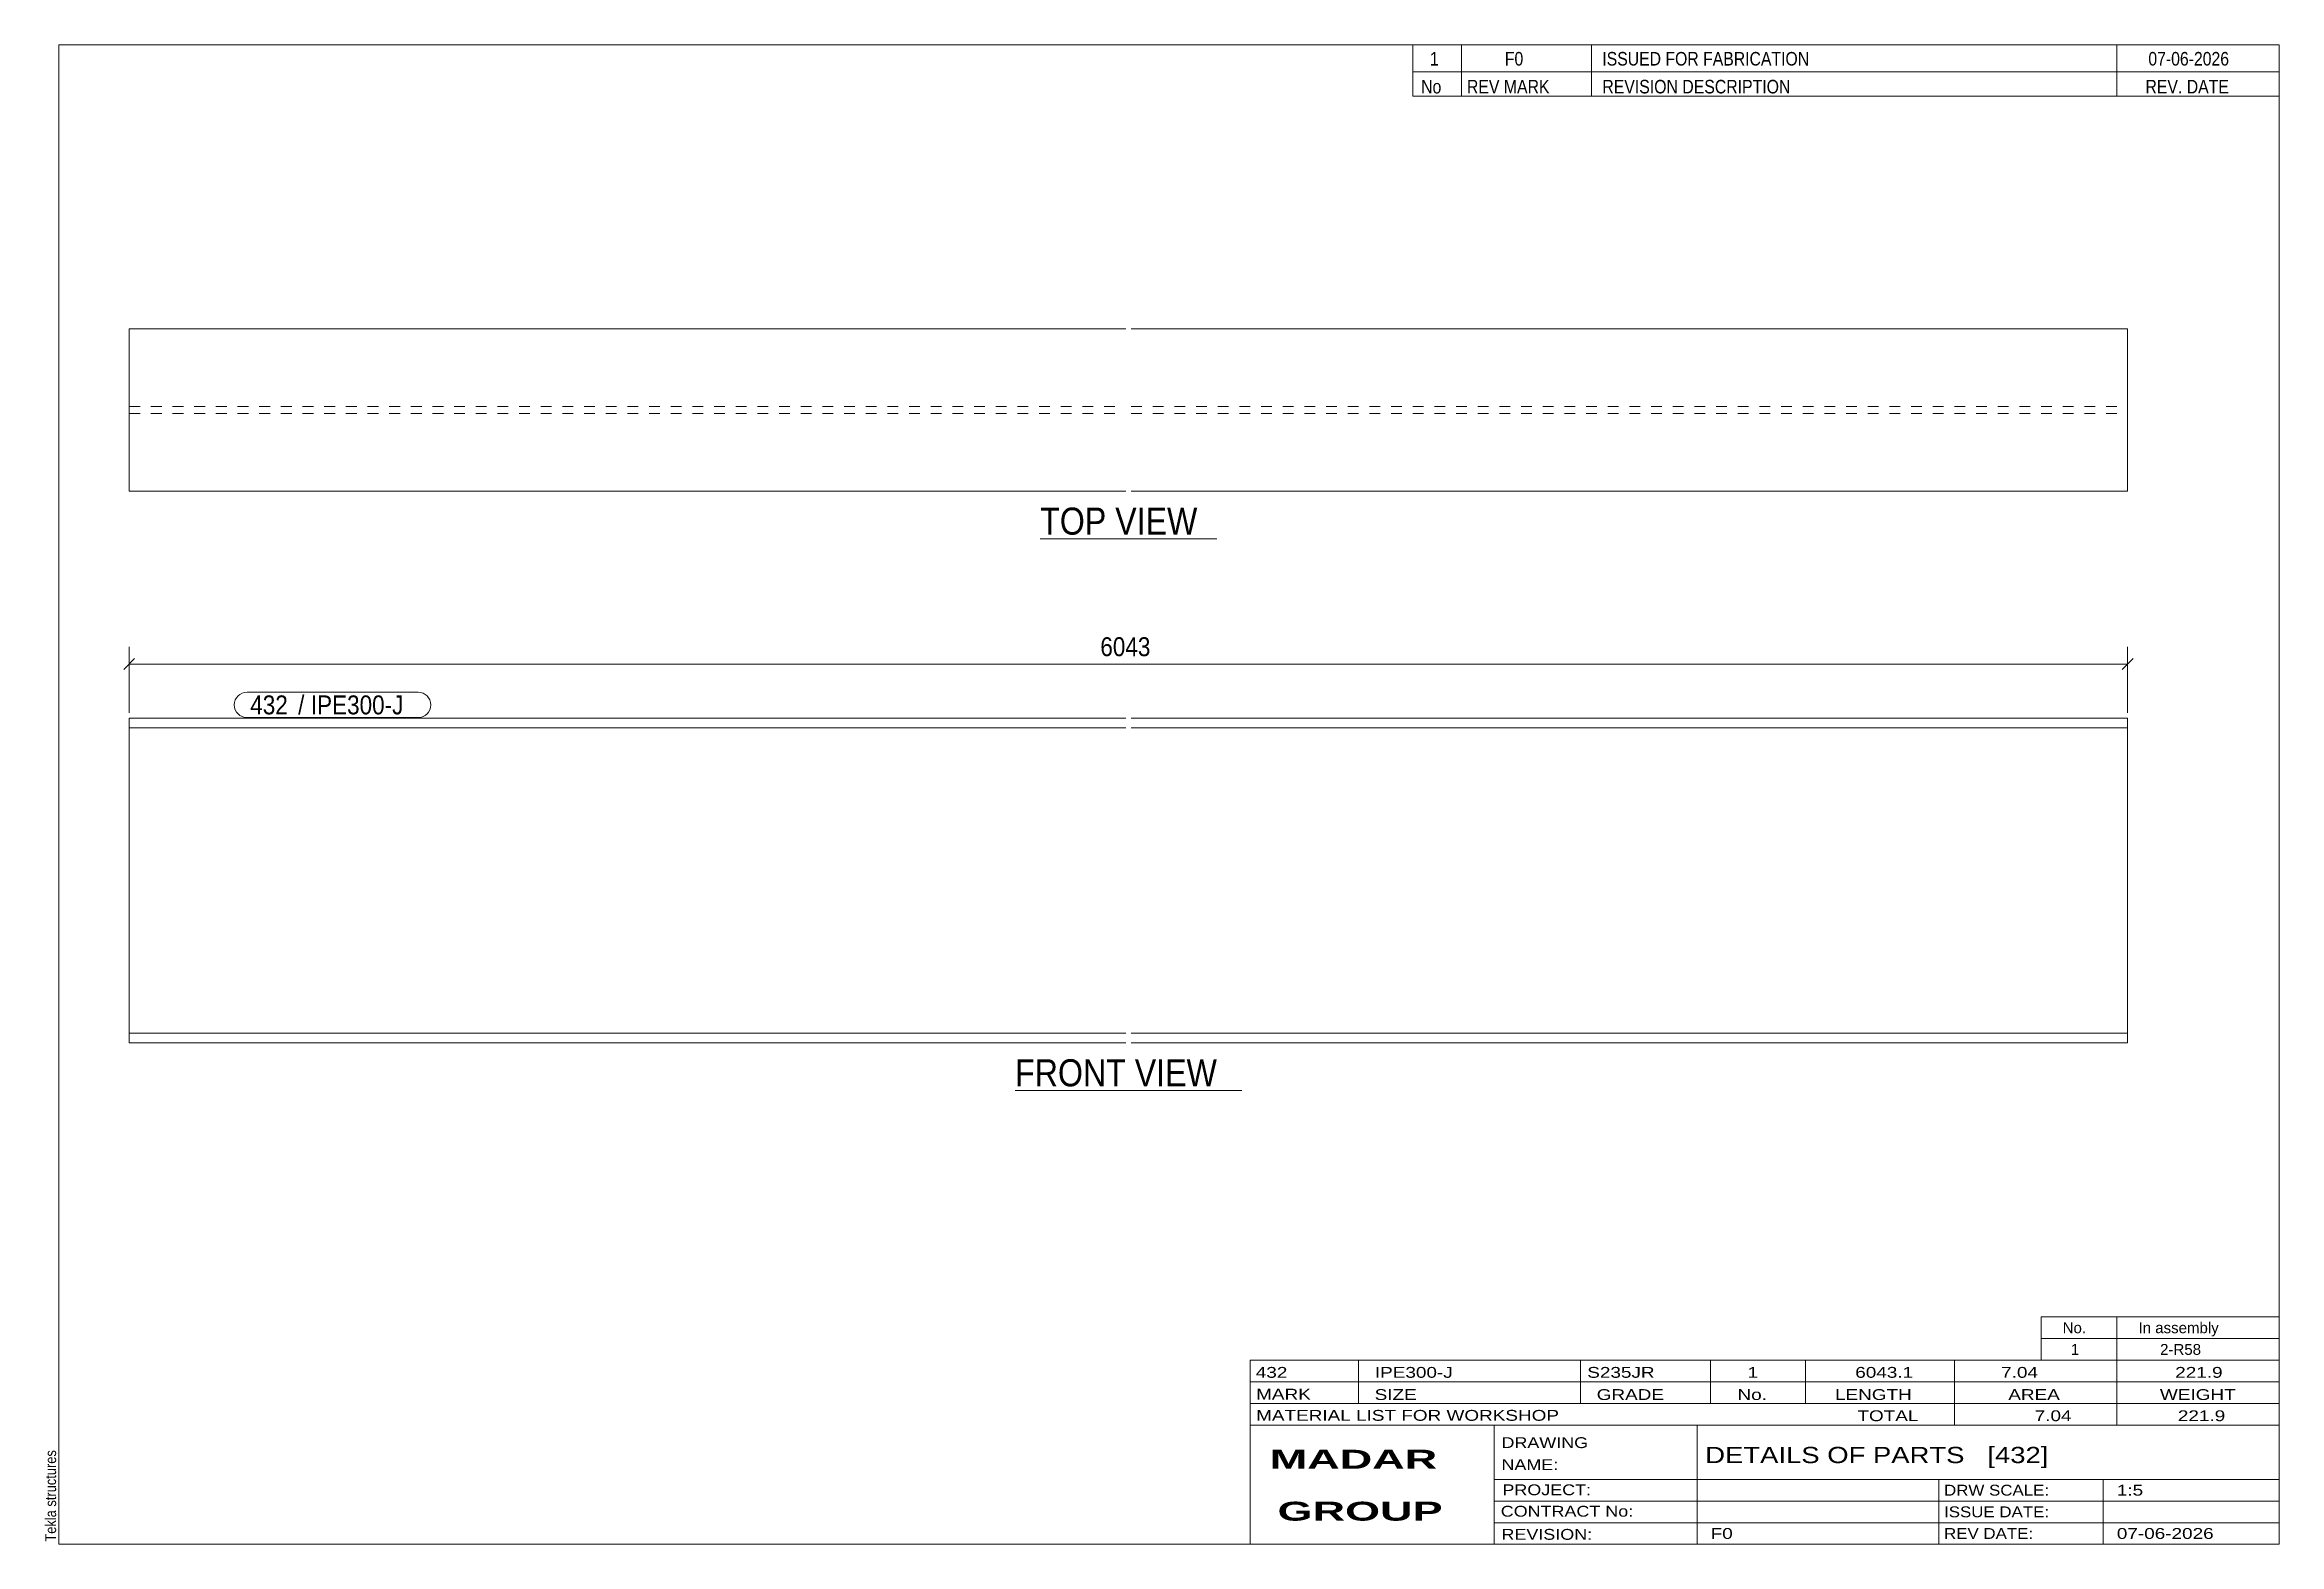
# Model space of a CAD drawing. Header units: millimetres. Extents: x 2 to 415, y 5 to 282.
import ezdxf

# ---------------------------------------------------------------- set-up
doc = ezdxf.new("R2010")
doc.units = ezdxf.units.MM
doc.linetypes.add('XKITLINE00', pattern=[0])
doc.linetypes.add('XKITLINE02', pattern=[4, 2, -2])
for name, color, linetype, lineweight in [('Dimensions', 7, 'Continuous', 0), ('DrawingSheet', 5, 'Continuous', 0), ('OtherObjectType', 7, 'Continuous', 0), ('Part', 2, 'Continuous', 0), ('PartMark', 7, 'Continuous', 0)]:
    doc.layers.add(name, color=color, linetype=linetype, lineweight=lineweight)
doc.styles.add('ARIAL', font='ARIAL.TTF')
doc.styles.add('ARIAL_BOLD', font='ARIALBD.TTF')
doc.styles.add('ARIAL_NARROW', font='ARIALN.TTF')

# ---------------------------------------------------------------- blocks, each defined once
blk = doc.blocks.new('*A1')
at = {"layer": 'Part', "color": 2, "linetype": 'XKITLINE00', "lineweight": 0}
for p, q in [((18, 99.4), (18, 157.6)), ((202, 157.6), (18, 157.6)), ((387, 157.6), (203, 157.6)), ((387, 102), (387, 157.6)), ((202, 155.8), (18, 155.8)), ((387, 155.8), (203, 155.8)), ((18, 97.6), (18, 99.4)), ((202, 99.4), (18, 99.4)), ((387, 99.4), (203, 99.4)), ((387, 99.4), (387, 102)), ((387, 97.6), (387, 99.4)), ((18, 97.6), (202, 97.6)), ((203, 97.6), (387, 97.6))]:
    blk.add_line(p, q, dxfattribs=at)
at = {"layer": 'Part', "color": 7, "linetype": 'XKITLINE02', "lineweight": 0}
for p, q in [((387, 99.6), (387, 101.01)), ((387, 99.4), (387, 99.6))]:
    blk.add_line(p, q, dxfattribs=at)
blk = doc.blocks.new('*A2')
at = {"layer": 'Part', "color": 2, "linetype": 'XKITLINE00', "lineweight": 0}
for p, q in [((18, 199.5), (18, 229.5)), ((18, 229.5), (202, 229.5)), ((203, 229.5), (387, 229.5)), ((387, 229.5), (387, 199.5)), ((202, 199.5), (18, 199.5)), ((387, 199.5), (203, 199.5))]:
    blk.add_line(p, q, dxfattribs=at)
at = {"layer": 'Part', "color": 7, "linetype": 'XKITLINE02', "lineweight": 0}
for p, q in [((18, 215.15), (202, 215.15)), ((203, 215.15), (387, 215.15)), ((18, 213.85), (202, 213.85)), ((203, 213.85), (387, 213.85))]:
    blk.add_line(p, q, dxfattribs=at)
blk = doc.blocks.new('*A3')
at = {"layer": 'DrawingSheet', "color": 5, "linetype": 'XKITLINE00', "lineweight": 0}
for p, q in [((415, 282), (5, 282)), ((5, 282), (5, 5)), ((415, 5), (415, 282)), ((5, 5), (415, 5))]:
    blk.add_line(p, q, dxfattribs=at)
at = {"layer": 'DrawingSheet', "color": 5, "style": 'ARIAL', "width": 0.85}
blk.add_text('Tekla structures', height=2, rotation=90, dxfattribs=at).set_placement((4.5, 5.5))
blk = doc.blocks.new('*A4')
at = {"layer": 'OtherObjectType', "color": 7, "linetype": 'XKITLINE00', "lineweight": 0}
for p, q in [((371, 47), (415, 47)), ((371, 43), (371, 47)), ((385, 43), (385, 47)), ((415, 43), (415, 47)), ((371, 43), (415, 43)), ((371, 39), (371, 43)), ((385, 39), (385, 43)), ((415, 39), (415, 43)), ((371, 39), (415, 39))]:
    blk.add_line(p, q, dxfattribs=at)
at = {"layer": 'OtherObjectType', "color": 7, "style": 'ARIAL_NARROW', "width": 1.211571}
for s, p in [('No.', (375, 44)), ('In assembly', (389, 44)), ('1', (376.5, 40)), ('2-R58', (392.99, 40))]:
    blk.add_text(s, height=2, dxfattribs=at).set_placement(p)
blk = doc.blocks.new('*A5')
at = {"layer": 'OtherObjectType', "color": 7, "linetype": 'XKITLINE00', "lineweight": 0}
for p, q in [((255, 282), (415, 282)), ((415, 282), (255, 282)), ((255, 282), (255, 277)), ((264, 282), (264, 277)), ((288, 282), (288, 277)), ((385, 282), (385, 277)), ((415, 282), (415, 277)), ((255, 277), (415, 277)), ((255, 277), (255, 272.5)), ((255, 277), (415, 277)), ((264, 277), (264, 272.5)), ((288, 277), (288, 272.5)), ((385, 277), (385, 272.5)), ((415, 277), (415, 272.5)), ((415, 272.5), (255, 272.5))]:
    blk.add_line(p, q, dxfattribs=at)
at = {"layer": 'OtherObjectType', "color": 7, "style": 'ARIAL_NARROW'}
for s, width, p in [('1', 1.017001, (258.16, 278.15)), ('F0', 1.017001, (272, 278.15)), ('ISSUED FOR FABRICATION', 1.017001, (290, 278.15)), ('07-06-2026', 1.017001, (390.82, 278.15)), ('No', 1.02, (256.54, 273)), ('REV MARK', 1.02, (265, 273)), ('REVISION DESCRIPTION', 1.02, (290, 273)), ('REV. DATE', 1.02, (390.28, 273))]:
    blk.add_text(s, height=2.5, dxfattribs=dict(at, width=width)).set_placement(p)
blk = doc.blocks.new('*A6')
at = {"layer": 'OtherObjectType', "color": 7, "linetype": 'XKITLINE00', "lineweight": 0}
for p, q in [((225, 39), (415, 39)), ((225, 39), (225, 35)), ((225, 39), (415, 39)), ((245, 35), (245, 39)), ((286, 35), (286, 39)), ((310, 35), (310, 39)), ((327.5, 35), (327.5, 39)), ((355, 35), (355, 39)), ((385, 35), (385, 39)), ((415, 35), (415, 39)), ((225, 35), (415, 35)), ((225, 35), (225, 5)), ((225, 35), (415, 35)), ((245, 31), (245, 35)), ((286, 31), (286, 35)), ((310, 31), (310, 35)), ((327.5, 31), (327.5, 35)), ((355, 31), (355, 35)), ((385, 31), (385, 35)), ((415, 31), (415, 35)), ((225, 31), (415, 31)), ((355, 27), (355, 31)), ((385, 27), (385, 31)), ((415, 27), (415, 31)), ((225, 27), (415, 27)), ((270, 21), (270, 27)), ((307.5, 17), (307.5, 27)), ((415, 21), (415, 27)), ((270, 21), (270, 5)), ((415, 17), (415, 21)), ((270, 17), (415, 17)), ((307.5, 5), (307.5, 17)), ((352.16, 13), (352.16, 17)), ((382.5, 5), (382.5, 17)), ((415, 13), (415, 17)), ((270, 13), (415, 13)), ((352.16, 5), (352.16, 13)), ((415, 9), (415, 13)), ((270, 9), (415, 9)), ((415, 5), (415, 9)), ((225, 5), (415, 5)), ((262.5, 5), (415, 5))]:
    blk.add_line(p, q, dxfattribs=at)
at = {"layer": 'OtherObjectType', "color": 7, "style": 'ARIAL_NARROW'}
for s, height, width, p in [('432', 2, 1.525501, (226.01, 35.76)), ('IPE300-J', 2, 1.525501, (248, 35.76)), ('S235JR', 2, 1.525501, (287.22, 35.76)), ('1', 2, 1.525501, (316.82, 35.76)), ('6043.1', 2, 1.525501, (336.7, 35.76)), ('7.04', 2, 1.525501, (363.64, 35.76)), ('221.9', 2, 1.525501, (395.78, 35.76)), ('MARK', 2, 1.525501, (226.08, 31.73)), ('SIZE', 2, 1.525501, (247.96, 31.66)), ('GRADE', 2, 1.525501, (288.96, 31.66)), ('No.', 2, 1.525501, (314.96, 31.66)), ('LENGTH', 2, 1.525501, (332.96, 31.66)), ('AREA', 2, 1.525501, (364.96, 31.66)), ('WEIGHT', 2, 1.525501, (392.96, 31.66)), ('MATERIAL LIST FOR WORKSHOP', 2, 1.525501, (226.08, 27.82)), ('TOTAL', 2, 1.525501, (337.1, 27.75)), ('7.04', 2, 1.525501, (369.83, 27.75)), ('221.9', 2, 1.525501, (396.27, 27.75)), ('DRAWING', 2, 1.445, (271.38, 22.78)), ('NAME:', 2, 1.445, (271.38, 18.72)), ('DETAILS OF PARTS   [432]', 3, 1.474651, (309, 20)), ('PROJECT:', 2, 1.445, (271.55, 14.07)), ('DRW SCALE:', 2, 1.36, (353.1, 14)), ('1:5', 2, 1.525501, (385, 14)), ('CONTRACT No:', 2, 1.445, (271.25, 10.11)), ('ISSUE DATE:', 2, 1.36, (353.1, 10)), ('REVISION:', 2, 1.445, (271.38, 5.84)), ('F0', 2, 1.525501, (310, 6)), ('REV DATE:', 2, 1.36, (353.1, 6)), ('07-06-2026', 2, 1.525501, (385, 6))]:
    blk.add_text(s, height=height, dxfattribs=dict(at, width=width)).set_placement(p)
at = {"layer": 'OtherObjectType', "color": 1, "style": 'ARIAL_BOLD', "width": 1.7}
for s, p in [('MADAR ', (228.58, 18.97)), ('GROUP', (230.03, 9.37))]:
    blk.add_text(s, height=3.5, dxfattribs=at).set_placement(p)
blk = doc.blocks.new('*A7')
at = {"layer": 'Dimensions', "color": 7, "linetype": 'XKITLINE00', "lineweight": 0}
for p, q in [((18, 158.6), (18, 170.8)), ((387, 158.6), (387, 170.8)), ((18.99, 168.59), (17.01, 166.61)), ((18, 167.6), (387, 167.6)), ((387.99, 168.59), (386.01, 166.61))]:
    blk.add_line(p, q, dxfattribs=at)
at = {"layer": 'Dimensions', "color": 3}
for p in [(18, 167.6), (387, 167.6)]:
    blk.add_point(p, dxfattribs=at)
at = {"layer": 'Dimensions', "color": 3, "style": 'ARIAL', "width": 0.85}
blk.add_text('6043', height=3.5, dxfattribs=at).set_placement((197.31, 169.05))
blk = doc.blocks.new('*A8')
at = {"layer": 'PartMark', "color": 7, "linetype": 'XKITLINE00', "lineweight": 0}
for p, q in [((39.75, 162.4), (71.34, 162.4)), ((39.75, 157.7), (71.34, 157.7))]:
    blk.add_line(p, q, dxfattribs=at)
for centre, start, end in [((39.75, 160.05), 90, 270), ((71.34, 160.05), 270, 90)]:
    blk.add_arc(centre, 2.35, start, end, dxfattribs=at)
at = {"layer": 'PartMark', "color": 1, "style": 'ARIAL', "width": 0.85}
blk.add_text('432', height=3.5, dxfattribs=at).set_placement((40.35, 158.3))
at = {"layer": 'PartMark', "color": 3, "style": 'ARIAL', "width": 0.85}
for s, p in [('/', (49.19, 158.3)), ('IPE300-J', (51.53, 158.3))]:
    blk.add_text(s, height=3.5, dxfattribs=at).set_placement(p)
blk = doc.blocks.new('*A9')
at = {"layer": 'OtherObjectType', "color": 7, "linetype": 'XKITLINE00', "lineweight": 0}
blk.add_line((181.57, 88.85), (223.43, 88.85), dxfattribs=at)
at = {"layer": 'OtherObjectType', "color": 3, "style": 'ARIAL', "width": 0.85}
blk.add_text('FRONT VIEW', height=5, dxfattribs=at).set_placement((181.57, 89.6))
blk = doc.blocks.new('*A10')
at = {"layer": 'OtherObjectType', "color": 7, "linetype": 'XKITLINE00', "lineweight": 0}
blk.add_line((186.2, 190.75), (218.8, 190.75), dxfattribs=at)
at = {"layer": 'OtherObjectType', "color": 3, "style": 'ARIAL', "width": 0.85}
blk.add_text('TOP VIEW', height=5, dxfattribs=at).set_placement((186.2, 191.5))

msp = doc.modelspace()

# ---------------------------------------------------------------- block references
at = {"lineweight": 0}
for name in ['*A3', '*A5', '*A2', '*A10', '*A7', '*A8', '*A1', '*A9', '*A4', '*A6']:
    msp.add_blockref(name, (0, 0), dxfattribs=at)

doc.saveas('drawing.dxf')
